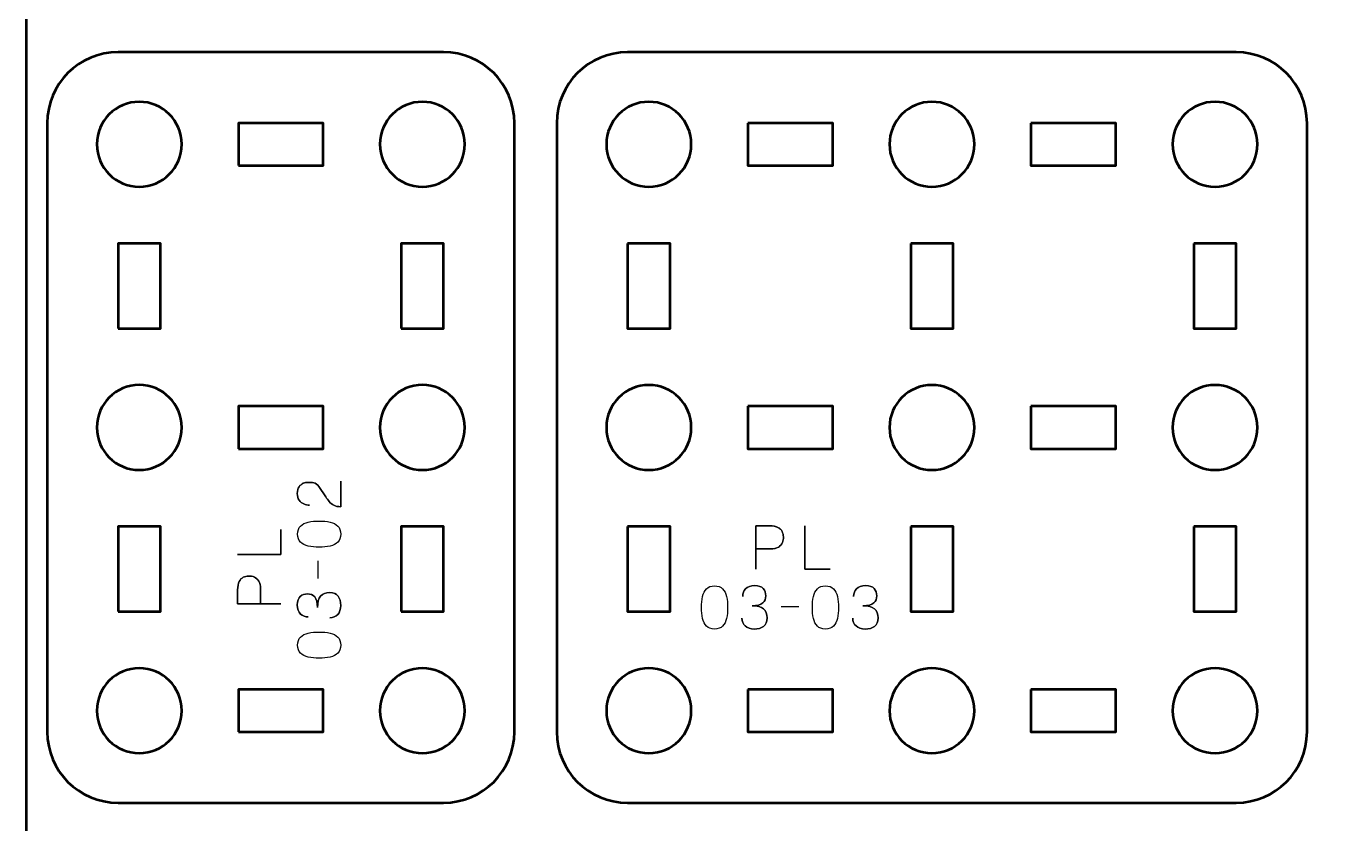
# Model space of a CAD drawing. Header units: centimetres. Extents: x -17.9 to -3.1, y -25.3 to -4.3.
# Drawn here: x -17.9 to -8.7, y -15.85 to -10.22 of the extents above; entities that cross this region are included whole.
import ezdxf

# ---------------------------------------------------------------- set-up
doc = ezdxf.new("R2010")
doc.units = ezdxf.units.CM
doc.header["$MEASUREMENT"] = 0
doc.layers.add('Layer 1', color=7, linetype='Continuous')

msp = doc.modelspace()

# ---------------------------------------------------------------- linework, layer by layer
at = {"layer": 'Layer 1', "color": 22, "lineweight": 53}
msp.add_open_spline([(-17.90003, -24.8499), (-17.90003, -24.8499), (-17.90003, -4.84994), (-17.90003, -4.84994), (-17.90003, -4.84994), (-17.90003, -4.57297), (-17.67694, -4.34998), (-17.39994, -4.34998), (-17.39994, -4.34998), (-17.39994, -4.34998), (-3.60007, -4.34998), (-3.60007, -4.34998), (-3.60007, -4.34998), (-3.32293, -4.34998), (-3.09997, -4.57297), (-3.09997, -4.84994), (-3.09997, -4.84994), (-3.09997, -4.84994), (-3.09997, -24.8499), (-3.09997, -24.8499), (-3.09997, -24.8499), (-3.09997, -25.1269), (-3.32293, -25.34999), (-3.60007, -25.34999), (-3.60007, -25.34999), (-3.60007, -25.34999), (-17.39994, -25.34999), (-17.39994, -25.34999), (-17.39994, -25.34999), (-17.67694, -25.34999), (-17.90003, -25.1269), (-17.90003, -24.8499)], degree=3, knots=[0, 0, 0, 0, 0.125, 0.125, 0.125, 0.125, 0.25, 0.25, 0.25, 0.25, 0.375, 0.375, 0.375, 0.375, 0.5, 0.5, 0.5, 0.5, 0.625, 0.625, 0.625, 0.625, 0.75, 0.75, 0.75, 0.75, 0.875, 0.875, 0.875, 0.875, 1, 1, 1, 1], dxfattribs=at)
at = {"layer": 'Layer 1', "color": 2, "lineweight": 53}
for points in [[(-17.75001, -15.19994), (-17.75001, -15.19994), (-17.75001, -10.90008), (-17.75001, -10.90008), (-17.75001, -10.90008), (-17.75001, -10.62295), (-17.52691, -10.39999), (-17.24991, -10.39999), (-17.24991, -10.39999), (-17.24991, -10.39999), (-14.94999, -10.39999), (-14.94999, -10.39999), (-14.94999, -10.39999), (-14.67298, -10.39999), (-14.45003, -10.62295), (-14.45003, -10.90008), (-14.45003, -10.90008), (-14.45003, -10.90008), (-14.45003, -15.19994), (-14.45003, -15.19994), (-14.45003, -15.19994), (-14.45003, -15.47694), (-14.67298, -15.70003), (-14.94999, -15.70003), (-14.94999, -15.70003), (-14.94999, -15.70003), (-17.24991, -15.70003), (-17.24991, -15.70003), (-17.24991, -15.70003), (-17.52691, -15.70003), (-17.75001, -15.47694), (-17.75001, -15.19994)], [(-13.64997, -10.40002), (-13.64997, -10.40002), (-9.3501, -10.40002), (-9.3501, -10.40002), (-9.3501, -10.40002), (-9.07296, -10.40002), (-8.85, -10.62311), (-8.85, -10.90011), (-8.85, -10.90011), (-8.85, -10.90011), (-8.85, -15.19998), (-8.85, -15.19998), (-8.85, -15.19998), (-8.85, -15.47712), (-9.07296, -15.70008), (-9.3501, -15.70008), (-9.3501, -15.70008), (-9.3501, -15.70008), (-13.64997, -15.70008), (-13.64997, -15.70008), (-13.64997, -15.70008), (-13.92697, -15.70008), (-14.15006, -15.47712), (-14.15006, -15.19998), (-14.15006, -15.19998), (-14.15006, -15.19998), (-14.15006, -10.90011), (-14.15006, -10.90011), (-14.15006, -10.90011), (-14.15006, -10.62311), (-13.92697, -10.40002), (-13.64997, -10.40002)]]:
    msp.add_open_spline(points, degree=3, knots=[0, 0, 0, 0, 0.125, 0.125, 0.125, 0.125, 0.25, 0.25, 0.25, 0.25, 0.375, 0.375, 0.375, 0.375, 0.5, 0.5, 0.5, 0.5, 0.625, 0.625, 0.625, 0.625, 0.75, 0.75, 0.75, 0.75, 0.875, 0.875, 0.875, 0.875, 1, 1, 1, 1], dxfattribs=at)
at = {"layer": 'Layer 1', "lineweight": 53}
for points in [[(-17.09998, -10.75001), (-16.93421, -10.75001), (-16.79998, -10.88434), (-16.79998, -11.05001), (-16.79998, -11.05001), (-16.79998, -11.21564), (-16.93421, -11.35001), (-17.09998, -11.35001), (-17.09998, -11.35001), (-17.26564, -11.35001), (-17.39998, -11.21564), (-17.39998, -11.05001), (-17.39998, -11.05001), (-17.39998, -10.88434), (-17.26564, -10.75001), (-17.09998, -10.75001)], [(-15.09992, -10.75001), (-14.93429, -10.75001), (-14.79991, -10.88434), (-14.79991, -11.05001), (-14.79991, -11.05001), (-14.79991, -11.21564), (-14.93429, -11.35001), (-15.09992, -11.35001), (-15.09992, -11.35001), (-15.26569, -11.35001), (-15.39992, -11.21564), (-15.39992, -11.05001), (-15.39992, -11.05001), (-15.39992, -10.88434), (-15.26569, -10.75001), (-15.09992, -10.75001)], [(-13.20003, -11.05005), (-13.20003, -11.21582), (-13.33426, -11.35005), (-13.50004, -11.35005), (-13.50004, -11.35005), (-13.6657, -11.35005), (-13.80004, -11.21582), (-13.80004, -11.05005), (-13.80004, -11.05005), (-13.80004, -10.88438), (-13.6657, -10.75004), (-13.50004, -10.75004), (-13.50004, -10.75004), (-13.33426, -10.75004), (-13.20003, -10.88438), (-13.20003, -11.05005)], [(-11.19996, -11.05005), (-11.19996, -11.21582), (-11.33433, -11.35005), (-11.49996, -11.35005), (-11.49996, -11.35005), (-11.66573, -11.35005), (-11.79996, -11.21582), (-11.79996, -11.05005), (-11.79996, -11.05005), (-11.79996, -10.88438), (-11.66573, -10.75004), (-11.49996, -10.75004), (-11.49996, -10.75004), (-11.33433, -10.75004), (-11.19996, -10.88438), (-11.19996, -11.05005)], [(-9.20003, -11.05005), (-9.20003, -11.21582), (-9.33436, -11.35005), (-9.50003, -11.35005), (-9.50003, -11.35005), (-9.66566, -11.35005), (-9.80003, -11.21582), (-9.80003, -11.05005), (-9.80003, -11.05005), (-9.80003, -10.88438), (-9.66566, -10.75004), (-9.50003, -10.75004), (-9.50003, -10.75004), (-9.33436, -10.75004), (-9.20003, -10.88438), (-9.20003, -11.05005)], [(-16.39997, -11.20008), (-16.39997, -11.20008), (-16.39997, -10.90008), (-16.39997, -10.90008), (-16.39997, -10.90008), (-16.39997, -10.90008), (-15.79997, -10.90008), (-15.79997, -10.90008), (-15.79997, -10.90008), (-15.79997, -10.90008), (-15.79997, -11.20008), (-15.79997, -11.20008), (-15.79997, -11.20008), (-15.79997, -11.20008), (-16.39997, -11.20008), (-16.39997, -11.20008)], [(-12.80002, -10.90011), (-12.80002, -10.90011), (-12.20001, -10.90011), (-12.20001, -10.90011), (-12.20001, -10.90011), (-12.20001, -10.90011), (-12.20001, -11.20012), (-12.20001, -11.20012), (-12.20001, -11.20012), (-12.20001, -11.20012), (-12.80002, -11.20012), (-12.80002, -11.20012), (-12.80002, -11.20012), (-12.80002, -11.20012), (-12.80002, -10.90011), (-12.80002, -10.90011)], [(-10.80005, -10.90011), (-10.80005, -10.90011), (-10.20005, -10.90011), (-10.20005, -10.90011), (-10.20005, -10.90011), (-10.20005, -10.90011), (-10.20005, -11.20012), (-10.20005, -11.20012), (-10.20005, -11.20012), (-10.20005, -11.20012), (-10.80005, -11.20012), (-10.80005, -11.20012), (-10.80005, -11.20012), (-10.80005, -11.20012), (-10.80005, -10.90011), (-10.80005, -10.90011)], [(-17.24991, -12.35003), (-17.24991, -12.35003), (-17.24991, -11.75003), (-17.24991, -11.75003), (-17.24991, -11.75003), (-17.24991, -11.75003), (-16.94991, -11.75003), (-16.94991, -11.75003), (-16.94991, -11.75003), (-16.94991, -11.75003), (-16.94991, -12.35003), (-16.94991, -12.35003), (-16.94991, -12.35003), (-16.94991, -12.35003), (-17.24991, -12.35003), (-17.24991, -12.35003)], [(-15.24999, -12.35003), (-15.24999, -12.35003), (-15.24999, -11.75003), (-15.24999, -11.75003), (-15.24999, -11.75003), (-15.24999, -11.75003), (-14.94999, -11.75003), (-14.94999, -11.75003), (-14.94999, -11.75003), (-14.94999, -11.75003), (-14.94999, -12.35003), (-14.94999, -12.35003), (-14.94999, -12.35003), (-14.94999, -12.35003), (-15.24999, -12.35003), (-15.24999, -12.35003)], [(-13.64997, -11.75006), (-13.64997, -11.75006), (-13.34996, -11.75006), (-13.34996, -11.75006), (-13.34996, -11.75006), (-13.34996, -11.75006), (-13.34996, -12.35007), (-13.34996, -12.35007), (-13.34996, -12.35007), (-13.34996, -12.35007), (-13.64997, -12.35007), (-13.64997, -12.35007), (-13.64997, -12.35007), (-13.64997, -12.35007), (-13.64997, -11.75006), (-13.64997, -11.75006)], [(-11.65003, -11.75006), (-11.65003, -11.75006), (-11.35003, -11.75006), (-11.35003, -11.75006), (-11.35003, -11.75006), (-11.35003, -11.75006), (-11.35003, -12.35007), (-11.35003, -12.35007), (-11.35003, -12.35007), (-11.35003, -12.35007), (-11.65003, -12.35007), (-11.65003, -12.35007), (-11.65003, -12.35007), (-11.65003, -12.35007), (-11.65003, -11.75006), (-11.65003, -11.75006)], [(-9.6501, -11.75006), (-9.6501, -11.75006), (-9.3501, -11.75006), (-9.3501, -11.75006), (-9.3501, -11.75006), (-9.3501, -11.75006), (-9.3501, -12.35007), (-9.3501, -12.35007), (-9.3501, -12.35007), (-9.3501, -12.35007), (-9.6501, -12.35007), (-9.6501, -12.35007), (-9.6501, -12.35007), (-9.6501, -12.35007), (-9.6501, -11.75006), (-9.6501, -11.75006)], [(-17.09998, -12.74994), (-16.93421, -12.74994), (-16.79998, -12.88431), (-16.79998, -13.04994), (-16.79998, -13.04994), (-16.79998, -13.21571), (-16.93421, -13.34994), (-17.09998, -13.34994), (-17.09998, -13.34994), (-17.26564, -13.34994), (-17.39998, -13.21571), (-17.39998, -13.04994), (-17.39998, -13.04994), (-17.39998, -12.88431), (-17.26564, -12.74994), (-17.09998, -12.74994)], [(-15.09992, -12.74994), (-14.93429, -12.74994), (-14.79991, -12.88431), (-14.79991, -13.04994), (-14.79991, -13.04994), (-14.79991, -13.21571), (-14.93429, -13.34994), (-15.09992, -13.34994), (-15.09992, -13.34994), (-15.26569, -13.34994), (-15.39992, -13.21571), (-15.39992, -13.04994), (-15.39992, -13.04994), (-15.39992, -12.88431), (-15.26569, -12.74994), (-15.09992, -12.74994)], [(-13.20003, -13.05012), (-13.20003, -13.21575), (-13.33426, -13.35012), (-13.50004, -13.35012), (-13.50004, -13.35012), (-13.6657, -13.35012), (-13.80004, -13.21575), (-13.80004, -13.05012), (-13.80004, -13.05012), (-13.80004, -12.88435), (-13.6657, -12.75012), (-13.50004, -12.75012), (-13.50004, -12.75012), (-13.33426, -12.75012), (-13.20003, -12.88435), (-13.20003, -13.05012)], [(-11.19996, -13.05012), (-11.19996, -13.21575), (-11.33433, -13.35012), (-11.49996, -13.35012), (-11.49996, -13.35012), (-11.66573, -13.35012), (-11.79996, -13.21575), (-11.79996, -13.05012), (-11.79996, -13.05012), (-11.79996, -12.88435), (-11.66573, -12.75012), (-11.49996, -12.75012), (-11.49996, -12.75012), (-11.33433, -12.75012), (-11.19996, -12.88435), (-11.19996, -13.05012)], [(-9.20003, -13.05012), (-9.20003, -13.21575), (-9.33436, -13.35012), (-9.50003, -13.35012), (-9.50003, -13.35012), (-9.66566, -13.35012), (-9.80003, -13.21575), (-9.80003, -13.05012), (-9.80003, -13.05012), (-9.80003, -12.88435), (-9.66566, -12.75012), (-9.50003, -12.75012), (-9.50003, -12.75012), (-9.33436, -12.75012), (-9.20003, -12.88435), (-9.20003, -13.05012)], [(-16.39997, -13.20001), (-16.39997, -13.20001), (-16.39997, -12.90001), (-16.39997, -12.90001), (-16.39997, -12.90001), (-16.39997, -12.90001), (-15.79997, -12.90001), (-15.79997, -12.90001), (-15.79997, -12.90001), (-15.79997, -12.90001), (-15.79997, -13.20001), (-15.79997, -13.20001), (-15.79997, -13.20001), (-15.79997, -13.20001), (-16.39997, -13.20001), (-16.39997, -13.20001)], [(-12.80002, -12.90005), (-12.80002, -12.90005), (-12.20001, -12.90005), (-12.20001, -12.90005), (-12.20001, -12.90005), (-12.20001, -12.90005), (-12.20001, -13.20005), (-12.20001, -13.20005), (-12.20001, -13.20005), (-12.20001, -13.20005), (-12.80002, -13.20005), (-12.80002, -13.20005), (-12.80002, -13.20005), (-12.80002, -13.20005), (-12.80002, -12.90005), (-12.80002, -12.90005)], [(-10.80005, -12.90005), (-10.80005, -12.90005), (-10.20005, -12.90005), (-10.20005, -12.90005), (-10.20005, -12.90005), (-10.20005, -12.90005), (-10.20005, -13.20005), (-10.20005, -13.20005), (-10.20005, -13.20005), (-10.20005, -13.20005), (-10.80005, -13.20005), (-10.80005, -13.20005), (-10.80005, -13.20005), (-10.80005, -13.20005), (-10.80005, -12.90005), (-10.80005, -12.90005)], [(-17.24991, -14.34999), (-17.24991, -14.34999), (-17.24991, -13.74999), (-17.24991, -13.74999), (-17.24991, -13.74999), (-17.24991, -13.74999), (-16.94991, -13.74999), (-16.94991, -13.74999), (-16.94991, -13.74999), (-16.94991, -13.74999), (-16.94991, -14.34999), (-16.94991, -14.34999), (-16.94991, -14.34999), (-16.94991, -14.34999), (-17.24991, -14.34999), (-17.24991, -14.34999)], [(-15.24999, -14.34999), (-15.24999, -14.34999), (-15.24999, -13.74999), (-15.24999, -13.74999), (-15.24999, -13.74999), (-15.24999, -13.74999), (-14.94999, -13.74999), (-14.94999, -13.74999), (-14.94999, -13.74999), (-14.94999, -13.74999), (-14.94999, -14.34999), (-14.94999, -14.34999), (-14.94999, -14.34999), (-14.94999, -14.34999), (-15.24999, -14.34999), (-15.24999, -14.34999)], [(-13.64997, -13.75003), (-13.64997, -13.75003), (-13.34996, -13.75003), (-13.34996, -13.75003), (-13.34996, -13.75003), (-13.34996, -13.75003), (-13.34996, -14.35003), (-13.34996, -14.35003), (-13.34996, -14.35003), (-13.34996, -14.35003), (-13.64997, -14.35003), (-13.64997, -14.35003), (-13.64997, -14.35003), (-13.64997, -14.35003), (-13.64997, -13.75003), (-13.64997, -13.75003)], [(-11.65003, -13.75003), (-11.65003, -13.75003), (-11.35003, -13.75003), (-11.35003, -13.75003), (-11.35003, -13.75003), (-11.35003, -13.75003), (-11.35003, -14.35003), (-11.35003, -14.35003), (-11.35003, -14.35003), (-11.35003, -14.35003), (-11.65003, -14.35003), (-11.65003, -14.35003), (-11.65003, -14.35003), (-11.65003, -14.35003), (-11.65003, -13.75003), (-11.65003, -13.75003)], [(-9.6501, -13.75003), (-9.6501, -13.75003), (-9.3501, -13.75003), (-9.3501, -13.75003), (-9.3501, -13.75003), (-9.3501, -13.75003), (-9.3501, -14.35003), (-9.3501, -14.35003), (-9.3501, -14.35003), (-9.3501, -14.35003), (-9.6501, -14.35003), (-9.6501, -14.35003), (-9.6501, -14.35003), (-9.6501, -14.35003), (-9.6501, -13.75003), (-9.6501, -13.75003)], [(-17.09998, -14.75), (-16.93421, -14.75), (-16.79998, -14.88423), (-16.79998, -15.05001), (-16.79998, -15.05001), (-16.79998, -15.21567), (-16.93421, -15.35001), (-17.09998, -15.35001), (-17.09998, -15.35001), (-17.26564, -15.35001), (-17.39998, -15.21567), (-17.39998, -15.05001), (-17.39998, -15.05001), (-17.39998, -14.88423), (-17.26564, -14.75), (-17.09998, -14.75)], [(-15.09992, -14.75), (-14.93429, -14.75), (-14.79991, -14.88423), (-14.79991, -15.05001), (-14.79991, -15.05001), (-14.79991, -15.21567), (-14.93429, -15.35001), (-15.09992, -15.35001), (-15.09992, -15.35001), (-15.26569, -15.35001), (-15.39992, -15.21567), (-15.39992, -15.05001), (-15.39992, -15.05001), (-15.39992, -14.88423), (-15.26569, -14.75), (-15.09992, -14.75)], [(-13.20003, -15.05005), (-13.20003, -15.21572), (-13.33426, -15.35005), (-13.50004, -15.35005), (-13.50004, -15.35005), (-13.6657, -15.35005), (-13.80004, -15.21572), (-13.80004, -15.05005), (-13.80004, -15.05005), (-13.80004, -14.88442), (-13.6657, -14.75005), (-13.50004, -14.75005), (-13.50004, -14.75005), (-13.33426, -14.75005), (-13.20003, -14.88442), (-13.20003, -15.05005)], [(-11.19996, -15.05005), (-11.19996, -15.21572), (-11.33433, -15.35005), (-11.49996, -15.35005), (-11.49996, -15.35005), (-11.66573, -15.35005), (-11.79996, -15.21572), (-11.79996, -15.05005), (-11.79996, -15.05005), (-11.79996, -14.88442), (-11.66573, -14.75005), (-11.49996, -14.75005), (-11.49996, -14.75005), (-11.33433, -14.75005), (-11.19996, -14.88442), (-11.19996, -15.05005)], [(-9.20003, -15.05005), (-9.20003, -15.21572), (-9.33436, -15.35005), (-9.50003, -15.35005), (-9.50003, -15.35005), (-9.66566, -15.35005), (-9.80003, -15.21572), (-9.80003, -15.05005), (-9.80003, -15.05005), (-9.80003, -14.88442), (-9.66566, -14.75005), (-9.50003, -14.75005), (-9.50003, -14.75005), (-9.33436, -14.75005), (-9.20003, -14.88442), (-9.20003, -15.05005)], [(-16.39997, -15.19994), (-16.39997, -15.19994), (-16.39997, -14.89993), (-16.39997, -14.89993), (-16.39997, -14.89993), (-16.39997, -14.89993), (-15.79997, -14.89993), (-15.79997, -14.89993), (-15.79997, -14.89993), (-15.79997, -14.89993), (-15.79997, -15.19994), (-15.79997, -15.19994), (-15.79997, -15.19994), (-15.79997, -15.19994), (-16.39997, -15.19994), (-16.39997, -15.19994)], [(-12.80002, -14.89998), (-12.80002, -14.89998), (-12.20001, -14.89998), (-12.20001, -14.89998), (-12.20001, -14.89998), (-12.20001, -14.89998), (-12.20001, -15.19998), (-12.20001, -15.19998), (-12.20001, -15.19998), (-12.20001, -15.19998), (-12.80002, -15.19998), (-12.80002, -15.19998), (-12.80002, -15.19998), (-12.80002, -15.19998), (-12.80002, -14.89998), (-12.80002, -14.89998)], [(-10.80005, -14.89998), (-10.80005, -14.89998), (-10.20005, -14.89998), (-10.20005, -14.89998), (-10.20005, -14.89998), (-10.20005, -14.89998), (-10.20005, -15.19998), (-10.20005, -15.19998), (-10.20005, -15.19998), (-10.20005, -15.19998), (-10.80005, -15.19998), (-10.80005, -15.19998), (-10.80005, -15.19998), (-10.80005, -15.19998), (-10.80005, -14.89998), (-10.80005, -14.89998)]]:
    msp.add_open_spline(points, degree=3, knots=[0, 0, 0, 0, 0.25, 0.25, 0.25, 0.25, 0.5, 0.5, 0.5, 0.5, 0.75, 0.75, 0.75, 0.75, 1, 1, 1, 1], dxfattribs=at)
at = {"layer": 'Layer 1', "color": 40, "lineweight": 30}
for points, knots in [([(-15.67664, -13.42861), (-15.67664, -13.42861), (-15.67664, -13.61026), (-15.67664, -13.61026), (-15.67664, -13.61026), (-15.69689, -13.60969), (-15.71329, -13.60599), (-15.7261, -13.59922), (-15.7261, -13.59922), (-15.73876, -13.59262), (-15.74938, -13.58408), (-15.75792, -13.5736), (-15.75792, -13.5736), (-15.76621, -13.56327), (-15.77432, -13.55194), (-15.78205, -13.53956), (-15.78205, -13.53956), (-15.78205, -13.53956), (-15.83027, -13.46721), (-15.83027, -13.46721), (-15.83027, -13.46721), (-15.84075, -13.45288), (-15.85303, -13.44421), (-15.86678, -13.44117), (-15.86678, -13.44117), (-15.88058, -13.43828), (-15.89462, -13.43704), (-15.90912, -13.43757), (-15.90912, -13.43757), (-15.91889, -13.43743), (-15.92965, -13.4398), (-15.94136, -13.44449), (-15.94136, -13.44449), (-15.95279, -13.44929), (-15.9627, -13.45729), (-15.97124, -13.46858), (-15.97124, -13.46858), (-15.97953, -13.48001), (-15.98394, -13.49561), (-15.98433, -13.51543), (-15.98433, -13.51543), (-15.98394, -13.53558), (-15.97953, -13.55184), (-15.9711, -13.56394), (-15.9711, -13.56394), (-15.96256, -13.57622), (-15.9517, -13.58503), (-15.93857, -13.5904), (-15.93857, -13.5904), (-15.92524, -13.59594), (-15.91145, -13.59855), (-15.89726, -13.5984), (-15.89726, -13.5984), (-15.91145, -13.59855), (-15.92524, -13.59594), (-15.93857, -13.5904), (-15.93857, -13.5904), (-15.9517, -13.58503), (-15.96256, -13.57622), (-15.9711, -13.56394), (-15.9711, -13.56394), (-15.97953, -13.55184), (-15.98394, -13.53558), (-15.98433, -13.51543), (-15.98433, -13.51543), (-15.98394, -13.49561), (-15.97953, -13.48001), (-15.97124, -13.46858), (-15.97124, -13.46858), (-15.9627, -13.45729), (-15.95279, -13.44929), (-15.94136, -13.44449), (-15.94136, -13.44449), (-15.92965, -13.4398), (-15.91889, -13.43743), (-15.90912, -13.43757), (-15.90912, -13.43757), (-15.89462, -13.43704), (-15.88058, -13.43828), (-15.86678, -13.44117), (-15.86678, -13.44117), (-15.85303, -13.44421), (-15.84075, -13.45288), (-15.83027, -13.46721), (-15.83027, -13.46721), (-15.83027, -13.46721), (-15.78205, -13.53956), (-15.78205, -13.53956), (-15.78205, -13.53956), (-15.77432, -13.55194), (-15.76621, -13.56327), (-15.75792, -13.5736), (-15.75792, -13.5736), (-15.74938, -13.58408), (-15.73876, -13.59262), (-15.7261, -13.59922), (-15.7261, -13.59922), (-15.71329, -13.60599), (-15.69689, -13.60969), (-15.67664, -13.61026), (-15.67664, -13.61026), (-15.67664, -13.61026), (-15.67664, -13.42861), (-15.67664, -13.42861)], [0, 0, 0, 0, 0.0384615, 0.0384615, 0.0384615, 0.0384615, 0.0769231, 0.0769231, 0.0769231, 0.0769231, 0.1153846, 0.1153846, 0.1153846, 0.1153846, 0.1538462, 0.1538462, 0.1538462, 0.1538462, 0.1923077, 0.1923077, 0.1923077, 0.1923077, 0.2307692, 0.2307692, 0.2307692, 0.2307692, 0.2692308, 0.2692308, 0.2692308, 0.2692308, 0.3076923, 0.3076923, 0.3076923, 0.3076923, 0.3461538, 0.3461538, 0.3461538, 0.3461538, 0.3846154, 0.3846154, 0.3846154, 0.3846154, 0.4230769, 0.4230769, 0.4230769, 0.4230769, 0.4615385, 0.4615385, 0.4615385, 0.4615385, 0.5, 0.5, 0.5, 0.5, 0.5384615, 0.5384615, 0.5384615, 0.5384615, 0.5769231, 0.5769231, 0.5769231, 0.5769231, 0.6153846, 0.6153846, 0.6153846, 0.6153846, 0.6538462, 0.6538462, 0.6538462, 0.6538462, 0.6923077, 0.6923077, 0.6923077, 0.6923077, 0.7307692, 0.7307692, 0.7307692, 0.7307692, 0.7692308, 0.7692308, 0.7692308, 0.7692308, 0.8076923, 0.8076923, 0.8076923, 0.8076923, 0.8461538, 0.8461538, 0.8461538, 0.8461538, 0.8846154, 0.8846154, 0.8846154, 0.8846154, 0.9230769, 0.9230769, 0.9230769, 0.9230769, 0.9615385, 0.9615385, 0.9615385, 0.9615385, 1, 1, 1, 1]), ([(-16.09997, -13.76996), (-16.09997, -13.76996), (-16.09997, -13.94815), (-16.09997, -13.94815), (-16.09997, -13.94815), (-16.09997, -13.94815), (-16.40519, -13.94815), (-16.40519, -13.94815), (-16.40519, -13.94815), (-16.40519, -13.94815), (-16.09997, -13.94815), (-16.09997, -13.94815), (-16.09997, -13.94815), (-16.09997, -13.94815), (-16.09997, -13.76996), (-16.09997, -13.76996)], [0, 0, 0, 0, 0.25, 0.25, 0.25, 0.25, 0.5, 0.5, 0.5, 0.5, 0.75, 0.75, 0.75, 0.75, 1, 1, 1, 1]), ([(-15.67664, -13.8033), (-15.67688, -13.77878), (-15.6838, -13.75977), (-15.69731, -13.74625), (-15.69731, -13.74625), (-15.71079, -13.73288), (-15.72899, -13.72354), (-15.75199, -13.71828), (-15.75199, -13.71828), (-15.77489, -13.7132), (-15.8005, -13.71069), (-15.82904, -13.71098), (-15.82904, -13.71098), (-15.85715, -13.71069), (-15.88277, -13.7132), (-15.9058, -13.71828), (-15.9058, -13.71828), (-15.92852, -13.72354), (-15.94672, -13.73288), (-15.96052, -13.74625), (-15.96052, -13.74625), (-15.97399, -13.75977), (-15.98105, -13.77878), (-15.98144, -13.8033), (-15.98144, -13.8033), (-15.98105, -13.82799), (-15.97399, -13.84701), (-15.96052, -13.86038), (-15.96052, -13.86038), (-15.94672, -13.87385), (-15.92852, -13.8831), (-15.9058, -13.88821), (-15.9058, -13.88821), (-15.88277, -13.89343), (-15.85715, -13.8959), (-15.82904, -13.89551), (-15.82904, -13.89551), (-15.8005, -13.8959), (-15.77489, -13.89343), (-15.75199, -13.88821), (-15.75199, -13.88821), (-15.72899, -13.8831), (-15.71079, -13.87385), (-15.69731, -13.86038), (-15.69731, -13.86038), (-15.6838, -13.84701), (-15.67688, -13.82799), (-15.67664, -13.8033)], [0, 0, 0, 0, 0.0833333, 0.0833333, 0.0833333, 0.0833333, 0.1666667, 0.1666667, 0.1666667, 0.1666667, 0.25, 0.25, 0.25, 0.25, 0.3333333, 0.3333333, 0.3333333, 0.3333333, 0.4166667, 0.4166667, 0.4166667, 0.4166667, 0.5, 0.5, 0.5, 0.5, 0.5833333, 0.5833333, 0.5833333, 0.5833333, 0.6666667, 0.6666667, 0.6666667, 0.6666667, 0.75, 0.75, 0.75, 0.75, 0.8333333, 0.8333333, 0.8333333, 0.8333333, 0.9166667, 0.9166667, 0.9166667, 0.9166667, 1, 1, 1, 1]), ([(-15.67664, -13.8033), (-15.67688, -13.77878), (-15.6838, -13.75977), (-15.69731, -13.74625), (-15.69731, -13.74625), (-15.71079, -13.73288), (-15.72899, -13.72354), (-15.75199, -13.71828), (-15.75199, -13.71828), (-15.77489, -13.7132), (-15.8005, -13.71069), (-15.82904, -13.71098), (-15.82904, -13.71098), (-15.85715, -13.71069), (-15.88277, -13.7132), (-15.9058, -13.71828), (-15.9058, -13.71828), (-15.92852, -13.72354), (-15.94672, -13.73288), (-15.96052, -13.74625), (-15.96052, -13.74625), (-15.97399, -13.75977), (-15.98105, -13.77878), (-15.98144, -13.8033), (-15.98144, -13.8033), (-15.98105, -13.82799), (-15.97399, -13.84701), (-15.96052, -13.86038), (-15.96052, -13.86038), (-15.94672, -13.87385), (-15.92852, -13.8831), (-15.9058, -13.88821), (-15.9058, -13.88821), (-15.88277, -13.89343), (-15.85715, -13.8959), (-15.82904, -13.89551), (-15.82904, -13.89551), (-15.8005, -13.8959), (-15.77489, -13.89343), (-15.75199, -13.88821), (-15.75199, -13.88821), (-15.72899, -13.8831), (-15.71079, -13.87385), (-15.69731, -13.86038), (-15.69731, -13.86038), (-15.6838, -13.84701), (-15.67688, -13.82799), (-15.67664, -13.8033)], [0, 0, 0, 0, 0.0833333, 0.0833333, 0.0833333, 0.0833333, 0.1666667, 0.1666667, 0.1666667, 0.1666667, 0.25, 0.25, 0.25, 0.25, 0.3333333, 0.3333333, 0.3333333, 0.3333333, 0.4166667, 0.4166667, 0.4166667, 0.4166667, 0.5, 0.5, 0.5, 0.5, 0.5833333, 0.5833333, 0.5833333, 0.5833333, 0.6666667, 0.6666667, 0.6666667, 0.6666667, 0.75, 0.75, 0.75, 0.75, 0.8333333, 0.8333333, 0.8333333, 0.8333333, 0.9166667, 0.9166667, 0.9166667, 0.9166667, 1, 1, 1, 1]), ([(-12.7446, -14.05003), (-12.7446, -14.05003), (-12.7446, -13.74477), (-12.7446, -13.74477), (-12.7446, -13.74477), (-12.7446, -13.74477), (-12.6473, -13.74477), (-12.6473, -13.74477), (-12.6473, -13.74477), (-12.62169, -13.74506), (-12.60169, -13.7488), (-12.5875, -13.75596), (-12.5875, -13.75596), (-12.57361, -13.76326), (-12.5638, -13.77275), (-12.55815, -13.7846), (-12.55815, -13.7846), (-12.55265, -13.79646), (-12.54962, -13.8093), (-12.54905, -13.82305), (-12.54905, -13.82305), (-12.54838, -13.83713), (-12.55071, -13.85047), (-12.55621, -13.86317), (-12.55621, -13.86317), (-12.56175, -13.87583), (-12.57124, -13.88631), (-12.58447, -13.89446), (-12.58447, -13.89446), (-12.59798, -13.90257), (-12.61619, -13.9067), (-12.63933, -13.90698), (-12.63933, -13.90698), (-12.63933, -13.90698), (-12.7446, -13.90698), (-12.7446, -13.90698), (-12.7446, -13.90698), (-12.7446, -13.90698), (-12.63933, -13.90698), (-12.63933, -13.90698), (-12.63933, -13.90698), (-12.61657, -13.9067), (-12.59855, -13.90257), (-12.58504, -13.89446), (-12.58504, -13.89446), (-12.57166, -13.88631), (-12.56214, -13.87583), (-12.5565, -13.86317), (-12.5565, -13.86317), (-12.55099, -13.85047), (-12.54852, -13.83713), (-12.54905, -13.82305), (-12.54905, -13.82305), (-12.54962, -13.8093), (-12.55265, -13.79646), (-12.55829, -13.7846), (-12.55829, -13.7846), (-12.56408, -13.77275), (-12.57399, -13.76326), (-12.58793, -13.75596), (-12.58793, -13.75596), (-12.60211, -13.7488), (-12.62197, -13.74506), (-12.6473, -13.74477), (-12.6473, -13.74477), (-12.6473, -13.74477), (-12.7446, -13.74477), (-12.7446, -13.74477), (-12.7446, -13.74477), (-12.7446, -13.74477), (-12.7446, -14.05003), (-12.7446, -14.05003)], [0, 0, 0, 0, 0.0555556, 0.0555556, 0.0555556, 0.0555556, 0.1111111, 0.1111111, 0.1111111, 0.1111111, 0.1666667, 0.1666667, 0.1666667, 0.1666667, 0.2222222, 0.2222222, 0.2222222, 0.2222222, 0.2777778, 0.2777778, 0.2777778, 0.2777778, 0.3333333, 0.3333333, 0.3333333, 0.3333333, 0.3888889, 0.3888889, 0.3888889, 0.3888889, 0.4444444, 0.4444444, 0.4444444, 0.4444444, 0.5, 0.5, 0.5, 0.5, 0.5555556, 0.5555556, 0.5555556, 0.5555556, 0.6111111, 0.6111111, 0.6111111, 0.6111111, 0.6666667, 0.6666667, 0.6666667, 0.6666667, 0.7222222, 0.7222222, 0.7222222, 0.7222222, 0.7777778, 0.7777778, 0.7777778, 0.7777778, 0.8333333, 0.8333333, 0.8333333, 0.8333333, 0.8888889, 0.8888889, 0.8888889, 0.8888889, 0.9444444, 0.9444444, 0.9444444, 0.9444444, 1, 1, 1, 1]), ([(-12.21998, -14.05003), (-12.21998, -14.05003), (-12.39817, -14.05003), (-12.39817, -14.05003), (-12.39817, -14.05003), (-12.39817, -14.05003), (-12.39817, -13.74477), (-12.39817, -13.74477), (-12.39817, -13.74477), (-12.39817, -13.74477), (-12.39817, -14.05003), (-12.39817, -14.05003), (-12.39817, -14.05003), (-12.39817, -14.05003), (-12.21998, -14.05003), (-12.21998, -14.05003)], [0, 0, 0, 0, 0.25, 0.25, 0.25, 0.25, 0.5, 0.5, 0.5, 0.5, 0.75, 0.75, 0.75, 0.75, 1, 1, 1, 1]), ([(-16.09997, -14.29457), (-16.09997, -14.29457), (-16.40519, -14.29457), (-16.40519, -14.29457), (-16.40519, -14.29457), (-16.40519, -14.29457), (-16.40519, -14.19727), (-16.40519, -14.19727), (-16.40519, -14.19727), (-16.40491, -14.17166), (-16.40121, -14.15166), (-16.39405, -14.13747), (-16.39405, -14.13747), (-16.38674, -14.12358), (-16.37722, -14.11377), (-16.36537, -14.10812), (-16.36537, -14.10812), (-16.35351, -14.10262), (-16.34071, -14.09959), (-16.32691, -14.09902), (-16.32691, -14.09902), (-16.31287, -14.09835), (-16.2995, -14.10068), (-16.28684, -14.10618), (-16.28684, -14.10618), (-16.27414, -14.11172), (-16.26366, -14.12121), (-16.25555, -14.13444), (-16.25555, -14.13444), (-16.2474, -14.14795), (-16.24327, -14.16616), (-16.24299, -14.1893), (-16.24299, -14.1893), (-16.24299, -14.1893), (-16.24299, -14.29457), (-16.24299, -14.29457), (-16.24299, -14.29457), (-16.24299, -14.29457), (-16.24299, -14.1893), (-16.24299, -14.1893), (-16.24299, -14.1893), (-16.24327, -14.16654), (-16.2474, -14.14852), (-16.25555, -14.13501), (-16.25555, -14.13501), (-16.26366, -14.12163), (-16.27414, -14.11211), (-16.28684, -14.10647), (-16.28684, -14.10647), (-16.2995, -14.10096), (-16.31287, -14.09849), (-16.32691, -14.09902), (-16.32691, -14.09902), (-16.34071, -14.09959), (-16.35351, -14.10262), (-16.36537, -14.10826), (-16.36537, -14.10826), (-16.37722, -14.11405), (-16.38674, -14.12396), (-16.39405, -14.1379), (-16.39405, -14.1379), (-16.40121, -14.15208), (-16.40491, -14.17194), (-16.40519, -14.19727), (-16.40519, -14.19727), (-16.40519, -14.19727), (-16.40519, -14.29457), (-16.40519, -14.29457), (-16.40519, -14.29457), (-16.40519, -14.29457), (-16.09997, -14.29457), (-16.09997, -14.29457)], [0, 0, 0, 0, 0.0555556, 0.0555556, 0.0555556, 0.0555556, 0.1111111, 0.1111111, 0.1111111, 0.1111111, 0.1666667, 0.1666667, 0.1666667, 0.1666667, 0.2222222, 0.2222222, 0.2222222, 0.2222222, 0.2777778, 0.2777778, 0.2777778, 0.2777778, 0.3333333, 0.3333333, 0.3333333, 0.3333333, 0.3888889, 0.3888889, 0.3888889, 0.3888889, 0.4444444, 0.4444444, 0.4444444, 0.4444444, 0.5, 0.5, 0.5, 0.5, 0.5555556, 0.5555556, 0.5555556, 0.5555556, 0.6111111, 0.6111111, 0.6111111, 0.6111111, 0.6666667, 0.6666667, 0.6666667, 0.6666667, 0.7222222, 0.7222222, 0.7222222, 0.7222222, 0.7777778, 0.7777778, 0.7777778, 0.7777778, 0.8333333, 0.8333333, 0.8333333, 0.8333333, 0.8888889, 0.8888889, 0.8888889, 0.8888889, 0.9444444, 0.9444444, 0.9444444, 0.9444444, 1, 1, 1, 1]), ([(-15.75326, -14.39409), (-15.73022, -14.39409), (-15.71177, -14.38636), (-15.69798, -14.37091), (-15.69798, -14.37091), (-15.68394, -14.35577), (-15.67688, -14.3344), (-15.67664, -14.30684), (-15.67664, -14.30684), (-15.6765, -14.27954), (-15.68256, -14.25749), (-15.69481, -14.24084), (-15.69481, -14.24084), (-15.70722, -14.22443), (-15.72719, -14.21604), (-15.75488, -14.21547), (-15.75488, -14.21547), (-15.78286, -14.21547), (-15.80424, -14.22401), (-15.81884, -14.24126), (-15.81884, -14.24126), (-15.83345, -14.25862), (-15.84075, -14.28561), (-15.84089, -14.32215), (-15.84089, -14.32215), (-15.84103, -14.28617), (-15.84763, -14.26081), (-15.86061, -14.2462), (-15.86061, -14.2462), (-15.87356, -14.23174), (-15.89035, -14.22472), (-15.91116, -14.22514), (-15.91116, -14.22514), (-15.93184, -14.225), (-15.94891, -14.23093), (-15.96256, -14.24278), (-15.96256, -14.24278), (-15.97593, -14.25488), (-15.98295, -14.27513), (-15.98352, -14.30353), (-15.98352, -14.30353), (-15.98281, -14.33221), (-15.97512, -14.35341), (-15.96038, -14.36734), (-15.96038, -14.36734), (-15.94563, -14.38139), (-15.92785, -14.3883), (-15.9069, -14.38816), (-15.9069, -14.38816), (-15.92785, -14.3883), (-15.94563, -14.38139), (-15.96038, -14.36734), (-15.96038, -14.36734), (-15.97512, -14.35341), (-15.98281, -14.33221), (-15.98352, -14.30353), (-15.98352, -14.30353), (-15.98295, -14.27513), (-15.97593, -14.25488), (-15.96256, -14.24278), (-15.96256, -14.24278), (-15.94891, -14.23093), (-15.93184, -14.225), (-15.91116, -14.22514), (-15.91116, -14.22514), (-15.89035, -14.22472), (-15.87356, -14.23174), (-15.86061, -14.2462), (-15.86061, -14.2462), (-15.84763, -14.26081), (-15.84103, -14.28617), (-15.84089, -14.32215), (-15.84089, -14.32215), (-15.84075, -14.28561), (-15.83345, -14.25862), (-15.81884, -14.24126), (-15.81884, -14.24126), (-15.80424, -14.22401), (-15.78286, -14.21547), (-15.75488, -14.21547), (-15.75488, -14.21547), (-15.72719, -14.21604), (-15.70722, -14.22443), (-15.69481, -14.24084), (-15.69481, -14.24084), (-15.68256, -14.25749), (-15.6765, -14.27954), (-15.67664, -14.30684), (-15.67664, -14.30684), (-15.67688, -14.3344), (-15.68394, -14.35577), (-15.69798, -14.37091), (-15.69798, -14.37091), (-15.71177, -14.38636), (-15.73022, -14.39409), (-15.75326, -14.39409)], [0, 0, 0, 0, 0.0416667, 0.0416667, 0.0416667, 0.0416667, 0.0833333, 0.0833333, 0.0833333, 0.0833333, 0.125, 0.125, 0.125, 0.125, 0.1666667, 0.1666667, 0.1666667, 0.1666667, 0.2083333, 0.2083333, 0.2083333, 0.2083333, 0.25, 0.25, 0.25, 0.25, 0.2916667, 0.2916667, 0.2916667, 0.2916667, 0.3333333, 0.3333333, 0.3333333, 0.3333333, 0.375, 0.375, 0.375, 0.375, 0.4166667, 0.4166667, 0.4166667, 0.4166667, 0.4583333, 0.4583333, 0.4583333, 0.4583333, 0.5, 0.5, 0.5, 0.5, 0.5416667, 0.5416667, 0.5416667, 0.5416667, 0.5833333, 0.5833333, 0.5833333, 0.5833333, 0.625, 0.625, 0.625, 0.625, 0.6666667, 0.6666667, 0.6666667, 0.6666667, 0.7083333, 0.7083333, 0.7083333, 0.7083333, 0.75, 0.75, 0.75, 0.75, 0.7916667, 0.7916667, 0.7916667, 0.7916667, 0.8333333, 0.8333333, 0.8333333, 0.8333333, 0.875, 0.875, 0.875, 0.875, 0.9166667, 0.9166667, 0.9166667, 0.9166667, 0.9583333, 0.9583333, 0.9583333, 0.9583333, 1, 1, 1, 1]), ([(-13.03592, -14.47337), (-13.0114, -14.47308), (-12.99239, -14.4662), (-12.97888, -14.45269), (-12.97888, -14.45269), (-12.96551, -14.43918), (-12.95612, -14.42098), (-12.9509, -14.39798), (-12.9509, -14.39798), (-12.94579, -14.37512), (-12.94332, -14.34947), (-12.9436, -14.32093), (-12.9436, -14.32093), (-12.94332, -14.29285), (-12.94579, -14.2672), (-12.9509, -14.2442), (-12.9509, -14.2442), (-12.95612, -14.22145), (-12.96551, -14.20324), (-12.97888, -14.18949), (-12.97888, -14.18949), (-12.99239, -14.17597), (-13.0114, -14.16895), (-13.03592, -14.16853), (-13.03592, -14.16853), (-13.06058, -14.16895), (-13.07959, -14.17597), (-13.09296, -14.18949), (-13.09296, -14.18949), (-13.10648, -14.20324), (-13.11572, -14.22145), (-13.1208, -14.2442), (-13.1208, -14.2442), (-13.12606, -14.2672), (-13.12852, -14.29285), (-13.1281, -14.32093), (-13.1281, -14.32093), (-13.12852, -14.34947), (-13.12606, -14.37512), (-13.1208, -14.39798), (-13.1208, -14.39798), (-13.11572, -14.42098), (-13.10648, -14.43918), (-13.09296, -14.45269), (-13.09296, -14.45269), (-13.07959, -14.4662), (-13.06058, -14.47308), (-13.03592, -14.47337)], [0, 0, 0, 0, 0.0833333, 0.0833333, 0.0833333, 0.0833333, 0.1666667, 0.1666667, 0.1666667, 0.1666667, 0.25, 0.25, 0.25, 0.25, 0.3333333, 0.3333333, 0.3333333, 0.3333333, 0.4166667, 0.4166667, 0.4166667, 0.4166667, 0.5, 0.5, 0.5, 0.5, 0.5833333, 0.5833333, 0.5833333, 0.5833333, 0.6666667, 0.6666667, 0.6666667, 0.6666667, 0.75, 0.75, 0.75, 0.75, 0.8333333, 0.8333333, 0.8333333, 0.8333333, 0.9166667, 0.9166667, 0.9166667, 0.9166667, 1, 1, 1, 1]), ([(-13.03592, -14.47337), (-13.0114, -14.47308), (-12.99239, -14.4662), (-12.97888, -14.45269), (-12.97888, -14.45269), (-12.96551, -14.43918), (-12.95612, -14.42098), (-12.9509, -14.39798), (-12.9509, -14.39798), (-12.94579, -14.37512), (-12.94332, -14.34947), (-12.9436, -14.32093), (-12.9436, -14.32093), (-12.94332, -14.29285), (-12.94579, -14.2672), (-12.9509, -14.2442), (-12.9509, -14.2442), (-12.95612, -14.22145), (-12.96551, -14.20324), (-12.97888, -14.18949), (-12.97888, -14.18949), (-12.99239, -14.17597), (-13.0114, -14.16895), (-13.03592, -14.16853), (-13.03592, -14.16853), (-13.06058, -14.16895), (-13.07959, -14.17597), (-13.09296, -14.18949), (-13.09296, -14.18949), (-13.10648, -14.20324), (-13.11572, -14.22145), (-13.1208, -14.2442), (-13.1208, -14.2442), (-13.12606, -14.2672), (-13.12852, -14.29285), (-13.1281, -14.32093), (-13.1281, -14.32093), (-13.12852, -14.34947), (-13.12606, -14.37512), (-13.1208, -14.39798), (-13.1208, -14.39798), (-13.11572, -14.42098), (-13.10648, -14.43918), (-13.09296, -14.45269), (-13.09296, -14.45269), (-13.07959, -14.4662), (-13.06058, -14.47308), (-13.03592, -14.47337)], [0, 0, 0, 0, 0.0833333, 0.0833333, 0.0833333, 0.0833333, 0.1666667, 0.1666667, 0.1666667, 0.1666667, 0.25, 0.25, 0.25, 0.25, 0.3333333, 0.3333333, 0.3333333, 0.3333333, 0.4166667, 0.4166667, 0.4166667, 0.4166667, 0.5, 0.5, 0.5, 0.5, 0.5833333, 0.5833333, 0.5833333, 0.5833333, 0.6666667, 0.6666667, 0.6666667, 0.6666667, 0.75, 0.75, 0.75, 0.75, 0.8333333, 0.8333333, 0.8333333, 0.8333333, 0.9166667, 0.9166667, 0.9166667, 0.9166667, 1, 1, 1, 1]), ([(-12.84285, -14.39674), (-12.84285, -14.41974), (-12.83515, -14.43823), (-12.8197, -14.45199), (-12.8197, -14.45199), (-12.80453, -14.46606), (-12.78319, -14.47308), (-12.75564, -14.47337), (-12.75564, -14.47337), (-12.72833, -14.47351), (-12.70628, -14.46744), (-12.68963, -14.45516), (-12.68963, -14.45516), (-12.67323, -14.44278), (-12.66483, -14.42278), (-12.66427, -14.39508), (-12.66427, -14.39508), (-12.66427, -14.36711), (-12.67281, -14.34577), (-12.69002, -14.33113), (-12.69002, -14.33113), (-12.70741, -14.31652), (-12.7344, -14.30922), (-12.77091, -14.30908), (-12.77091, -14.30908), (-12.73497, -14.30897), (-12.7096, -14.30234), (-12.695, -14.28939), (-12.695, -14.28939), (-12.68053, -14.27644), (-12.67351, -14.25962), (-12.6739, -14.2388), (-12.6739, -14.2388), (-12.67376, -14.21813), (-12.67969, -14.20106), (-12.69154, -14.1874), (-12.69154, -14.1874), (-12.70367, -14.17403), (-12.72392, -14.16701), (-12.75232, -14.16648), (-12.75232, -14.16648), (-12.781, -14.16715), (-12.80221, -14.17488), (-12.81614, -14.18963), (-12.81614, -14.18963), (-12.83018, -14.20437), (-12.83706, -14.22215), (-12.83692, -14.24307), (-12.83692, -14.24307), (-12.83706, -14.22215), (-12.83018, -14.20437), (-12.81614, -14.18963), (-12.81614, -14.18963), (-12.80221, -14.17488), (-12.781, -14.16715), (-12.75232, -14.16648), (-12.75232, -14.16648), (-12.72392, -14.16701), (-12.70367, -14.17403), (-12.69154, -14.1874), (-12.69154, -14.1874), (-12.67969, -14.20106), (-12.67376, -14.21813), (-12.6739, -14.2388), (-12.6739, -14.2388), (-12.67351, -14.25962), (-12.68053, -14.27644), (-12.695, -14.28939), (-12.695, -14.28939), (-12.7096, -14.30234), (-12.73497, -14.30897), (-12.77091, -14.30908), (-12.77091, -14.30908), (-12.7344, -14.30922), (-12.70741, -14.31652), (-12.69002, -14.33113), (-12.69002, -14.33113), (-12.67281, -14.34577), (-12.66427, -14.36711), (-12.66427, -14.39508), (-12.66427, -14.39508), (-12.66483, -14.42278), (-12.67323, -14.44278), (-12.68963, -14.45516), (-12.68963, -14.45516), (-12.70628, -14.46744), (-12.72833, -14.47351), (-12.75564, -14.47337), (-12.75564, -14.47337), (-12.78319, -14.47308), (-12.80453, -14.46606), (-12.8197, -14.45199), (-12.8197, -14.45199), (-12.83515, -14.43823), (-12.84285, -14.41974), (-12.84285, -14.39674)], [0, 0, 0, 0, 0.0416667, 0.0416667, 0.0416667, 0.0416667, 0.0833333, 0.0833333, 0.0833333, 0.0833333, 0.125, 0.125, 0.125, 0.125, 0.1666667, 0.1666667, 0.1666667, 0.1666667, 0.2083333, 0.2083333, 0.2083333, 0.2083333, 0.25, 0.25, 0.25, 0.25, 0.2916667, 0.2916667, 0.2916667, 0.2916667, 0.3333333, 0.3333333, 0.3333333, 0.3333333, 0.375, 0.375, 0.375, 0.375, 0.4166667, 0.4166667, 0.4166667, 0.4166667, 0.4583333, 0.4583333, 0.4583333, 0.4583333, 0.5, 0.5, 0.5, 0.5, 0.5416667, 0.5416667, 0.5416667, 0.5416667, 0.5833333, 0.5833333, 0.5833333, 0.5833333, 0.625, 0.625, 0.625, 0.625, 0.6666667, 0.6666667, 0.6666667, 0.6666667, 0.7083333, 0.7083333, 0.7083333, 0.7083333, 0.75, 0.75, 0.75, 0.75, 0.7916667, 0.7916667, 0.7916667, 0.7916667, 0.8333333, 0.8333333, 0.8333333, 0.8333333, 0.875, 0.875, 0.875, 0.875, 0.9166667, 0.9166667, 0.9166667, 0.9166667, 0.9583333, 0.9583333, 0.9583333, 0.9583333, 1, 1, 1, 1]), ([(-12.25208, -14.47337), (-12.22757, -14.47308), (-12.20855, -14.4662), (-12.19504, -14.45269), (-12.19504, -14.45269), (-12.18167, -14.43918), (-12.17232, -14.42098), (-12.16706, -14.39798), (-12.16706, -14.39798), (-12.16198, -14.37512), (-12.15948, -14.34947), (-12.15976, -14.32093), (-12.15976, -14.32093), (-12.15948, -14.29285), (-12.16198, -14.2672), (-12.16706, -14.2442), (-12.16706, -14.2442), (-12.17232, -14.22145), (-12.18167, -14.20324), (-12.19504, -14.18949), (-12.19504, -14.18949), (-12.20855, -14.17597), (-12.22757, -14.16895), (-12.25208, -14.16853), (-12.25208, -14.16853), (-12.27678, -14.16895), (-12.29579, -14.17597), (-12.30916, -14.18949), (-12.30916, -14.18949), (-12.32264, -14.20324), (-12.33188, -14.22145), (-12.337, -14.2442), (-12.337, -14.2442), (-12.34222, -14.2672), (-12.34469, -14.29285), (-12.3443, -14.32093), (-12.3443, -14.32093), (-12.34469, -14.34947), (-12.34222, -14.37512), (-12.337, -14.39798), (-12.337, -14.39798), (-12.33188, -14.42098), (-12.32264, -14.43918), (-12.30916, -14.45269), (-12.30916, -14.45269), (-12.29579, -14.4662), (-12.27678, -14.47308), (-12.25208, -14.47337)], [0, 0, 0, 0, 0.0833333, 0.0833333, 0.0833333, 0.0833333, 0.1666667, 0.1666667, 0.1666667, 0.1666667, 0.25, 0.25, 0.25, 0.25, 0.3333333, 0.3333333, 0.3333333, 0.3333333, 0.4166667, 0.4166667, 0.4166667, 0.4166667, 0.5, 0.5, 0.5, 0.5, 0.5833333, 0.5833333, 0.5833333, 0.5833333, 0.6666667, 0.6666667, 0.6666667, 0.6666667, 0.75, 0.75, 0.75, 0.75, 0.8333333, 0.8333333, 0.8333333, 0.8333333, 0.9166667, 0.9166667, 0.9166667, 0.9166667, 1, 1, 1, 1]), ([(-12.25208, -14.47337), (-12.22757, -14.47308), (-12.20855, -14.4662), (-12.19504, -14.45269), (-12.19504, -14.45269), (-12.18167, -14.43918), (-12.17232, -14.42098), (-12.16706, -14.39798), (-12.16706, -14.39798), (-12.16198, -14.37512), (-12.15948, -14.34947), (-12.15976, -14.32093), (-12.15976, -14.32093), (-12.15948, -14.29285), (-12.16198, -14.2672), (-12.16706, -14.2442), (-12.16706, -14.2442), (-12.17232, -14.22145), (-12.18167, -14.20324), (-12.19504, -14.18949), (-12.19504, -14.18949), (-12.20855, -14.17597), (-12.22757, -14.16895), (-12.25208, -14.16853), (-12.25208, -14.16853), (-12.27678, -14.16895), (-12.29579, -14.17597), (-12.30916, -14.18949), (-12.30916, -14.18949), (-12.32264, -14.20324), (-12.33188, -14.22145), (-12.337, -14.2442), (-12.337, -14.2442), (-12.34222, -14.2672), (-12.34469, -14.29285), (-12.3443, -14.32093), (-12.3443, -14.32093), (-12.34469, -14.34947), (-12.34222, -14.37512), (-12.337, -14.39798), (-12.337, -14.39798), (-12.33188, -14.42098), (-12.32264, -14.43918), (-12.30916, -14.45269), (-12.30916, -14.45269), (-12.29579, -14.4662), (-12.27678, -14.47308), (-12.25208, -14.47337)], [0, 0, 0, 0, 0.0833333, 0.0833333, 0.0833333, 0.0833333, 0.1666667, 0.1666667, 0.1666667, 0.1666667, 0.25, 0.25, 0.25, 0.25, 0.3333333, 0.3333333, 0.3333333, 0.3333333, 0.4166667, 0.4166667, 0.4166667, 0.4166667, 0.5, 0.5, 0.5, 0.5, 0.5833333, 0.5833333, 0.5833333, 0.5833333, 0.6666667, 0.6666667, 0.6666667, 0.6666667, 0.75, 0.75, 0.75, 0.75, 0.8333333, 0.8333333, 0.8333333, 0.8333333, 0.9166667, 0.9166667, 0.9166667, 0.9166667, 1, 1, 1, 1]), ([(-12.05904, -14.39674), (-12.05904, -14.41974), (-12.05132, -14.43823), (-12.03587, -14.45199), (-12.03587, -14.45199), (-12.02073, -14.46606), (-11.99935, -14.47308), (-11.9718, -14.47337), (-11.9718, -14.47337), (-11.94453, -14.47351), (-11.92248, -14.46744), (-11.9058, -14.45516), (-11.9058, -14.45516), (-11.88939, -14.44278), (-11.881, -14.42278), (-11.88043, -14.39508), (-11.88043, -14.39508), (-11.88043, -14.36711), (-11.88897, -14.34577), (-11.90622, -14.33113), (-11.90622, -14.33113), (-11.92358, -14.31652), (-11.95056, -14.30922), (-11.98711, -14.30908), (-11.98711, -14.30908), (-11.95113, -14.30897), (-11.92576, -14.30234), (-11.91116, -14.28939), (-11.91116, -14.28939), (-11.8967, -14.27644), (-11.88968, -14.25962), (-11.8901, -14.2388), (-11.8901, -14.2388), (-11.88996, -14.21813), (-11.89588, -14.20106), (-11.90774, -14.1874), (-11.90774, -14.1874), (-11.91984, -14.17403), (-11.94012, -14.16701), (-11.96849, -14.16648), (-11.96849, -14.16648), (-11.99717, -14.16715), (-12.01837, -14.17488), (-12.0323, -14.18963), (-12.0323, -14.18963), (-12.04634, -14.20437), (-12.05326, -14.22215), (-12.05312, -14.24307), (-12.05312, -14.24307), (-12.05326, -14.22215), (-12.04634, -14.20437), (-12.0323, -14.18963), (-12.0323, -14.18963), (-12.01837, -14.17488), (-11.99717, -14.16715), (-11.96849, -14.16648), (-11.96849, -14.16648), (-11.94012, -14.16701), (-11.91984, -14.17403), (-11.90774, -14.1874), (-11.90774, -14.1874), (-11.89588, -14.20106), (-11.88996, -14.21813), (-11.8901, -14.2388), (-11.8901, -14.2388), (-11.88968, -14.25962), (-11.8967, -14.27644), (-11.91116, -14.28939), (-11.91116, -14.28939), (-11.92576, -14.30234), (-11.95113, -14.30897), (-11.98711, -14.30908), (-11.98711, -14.30908), (-11.95056, -14.30922), (-11.92358, -14.31652), (-11.90622, -14.33113), (-11.90622, -14.33113), (-11.88897, -14.34577), (-11.88043, -14.36711), (-11.88043, -14.39508), (-11.88043, -14.39508), (-11.881, -14.42278), (-11.88939, -14.44278), (-11.9058, -14.45516), (-11.9058, -14.45516), (-11.92248, -14.46744), (-11.94453, -14.47351), (-11.9718, -14.47337), (-11.9718, -14.47337), (-11.99935, -14.47308), (-12.02073, -14.46606), (-12.03587, -14.45199), (-12.03587, -14.45199), (-12.05132, -14.43823), (-12.05904, -14.41974), (-12.05904, -14.39674)], [0, 0, 0, 0, 0.0416667, 0.0416667, 0.0416667, 0.0416667, 0.0833333, 0.0833333, 0.0833333, 0.0833333, 0.125, 0.125, 0.125, 0.125, 0.1666667, 0.1666667, 0.1666667, 0.1666667, 0.2083333, 0.2083333, 0.2083333, 0.2083333, 0.25, 0.25, 0.25, 0.25, 0.2916667, 0.2916667, 0.2916667, 0.2916667, 0.3333333, 0.3333333, 0.3333333, 0.3333333, 0.375, 0.375, 0.375, 0.375, 0.4166667, 0.4166667, 0.4166667, 0.4166667, 0.4583333, 0.4583333, 0.4583333, 0.4583333, 0.5, 0.5, 0.5, 0.5, 0.5416667, 0.5416667, 0.5416667, 0.5416667, 0.5833333, 0.5833333, 0.5833333, 0.5833333, 0.625, 0.625, 0.625, 0.625, 0.6666667, 0.6666667, 0.6666667, 0.6666667, 0.7083333, 0.7083333, 0.7083333, 0.7083333, 0.75, 0.75, 0.75, 0.75, 0.7916667, 0.7916667, 0.7916667, 0.7916667, 0.8333333, 0.8333333, 0.8333333, 0.8333333, 0.875, 0.875, 0.875, 0.875, 0.9166667, 0.9166667, 0.9166667, 0.9166667, 0.9583333, 0.9583333, 0.9583333, 0.9583333, 1, 1, 1, 1]), ([(-15.67664, -14.58713), (-15.67688, -14.56261), (-15.6838, -14.54359), (-15.69731, -14.53008), (-15.69731, -14.53008), (-15.71079, -14.51671), (-15.72899, -14.50736), (-15.75199, -14.50211), (-15.75199, -14.50211), (-15.77489, -14.49703), (-15.8005, -14.49452), (-15.82904, -14.4948), (-15.82904, -14.4948), (-15.85715, -14.49452), (-15.88277, -14.49703), (-15.9058, -14.50211), (-15.9058, -14.50211), (-15.92852, -14.50736), (-15.94672, -14.51671), (-15.96052, -14.53008), (-15.96052, -14.53008), (-15.97399, -14.54359), (-15.98105, -14.56261), (-15.98144, -14.58713), (-15.98144, -14.58713), (-15.98105, -14.61178), (-15.97399, -14.63083), (-15.96052, -14.64417), (-15.96052, -14.64417), (-15.94672, -14.65768), (-15.92852, -14.66692), (-15.9058, -14.672), (-15.9058, -14.672), (-15.88277, -14.67726), (-15.85715, -14.67973), (-15.82904, -14.67934), (-15.82904, -14.67934), (-15.8005, -14.67973), (-15.77489, -14.67726), (-15.75199, -14.672), (-15.75199, -14.672), (-15.72899, -14.66692), (-15.71079, -14.65768), (-15.69731, -14.64417), (-15.69731, -14.64417), (-15.6838, -14.63083), (-15.67688, -14.61178), (-15.67664, -14.58713)], [0, 0, 0, 0, 0.0833333, 0.0833333, 0.0833333, 0.0833333, 0.1666667, 0.1666667, 0.1666667, 0.1666667, 0.25, 0.25, 0.25, 0.25, 0.3333333, 0.3333333, 0.3333333, 0.3333333, 0.4166667, 0.4166667, 0.4166667, 0.4166667, 0.5, 0.5, 0.5, 0.5, 0.5833333, 0.5833333, 0.5833333, 0.5833333, 0.6666667, 0.6666667, 0.6666667, 0.6666667, 0.75, 0.75, 0.75, 0.75, 0.8333333, 0.8333333, 0.8333333, 0.8333333, 0.9166667, 0.9166667, 0.9166667, 0.9166667, 1, 1, 1, 1]), ([(-15.67664, -14.58713), (-15.67688, -14.56261), (-15.6838, -14.54359), (-15.69731, -14.53008), (-15.69731, -14.53008), (-15.71079, -14.51671), (-15.72899, -14.50736), (-15.75199, -14.50211), (-15.75199, -14.50211), (-15.77489, -14.49703), (-15.8005, -14.49452), (-15.82904, -14.4948), (-15.82904, -14.4948), (-15.85715, -14.49452), (-15.88277, -14.49703), (-15.9058, -14.50211), (-15.9058, -14.50211), (-15.92852, -14.50736), (-15.94672, -14.51671), (-15.96052, -14.53008), (-15.96052, -14.53008), (-15.97399, -14.54359), (-15.98105, -14.56261), (-15.98144, -14.58713), (-15.98144, -14.58713), (-15.98105, -14.61178), (-15.97399, -14.63083), (-15.96052, -14.64417), (-15.96052, -14.64417), (-15.94672, -14.65768), (-15.92852, -14.66692), (-15.9058, -14.672), (-15.9058, -14.672), (-15.88277, -14.67726), (-15.85715, -14.67973), (-15.82904, -14.67934), (-15.82904, -14.67934), (-15.8005, -14.67973), (-15.77489, -14.67726), (-15.75199, -14.672), (-15.75199, -14.672), (-15.72899, -14.66692), (-15.71079, -14.65768), (-15.69731, -14.64417), (-15.69731, -14.64417), (-15.6838, -14.63083), (-15.67688, -14.61178), (-15.67664, -14.58713)], [0, 0, 0, 0, 0.0833333, 0.0833333, 0.0833333, 0.0833333, 0.1666667, 0.1666667, 0.1666667, 0.1666667, 0.25, 0.25, 0.25, 0.25, 0.3333333, 0.3333333, 0.3333333, 0.3333333, 0.4166667, 0.4166667, 0.4166667, 0.4166667, 0.5, 0.5, 0.5, 0.5, 0.5833333, 0.5833333, 0.5833333, 0.5833333, 0.6666667, 0.6666667, 0.6666667, 0.6666667, 0.75, 0.75, 0.75, 0.75, 0.8333333, 0.8333333, 0.8333333, 0.8333333, 0.9166667, 0.9166667, 0.9166667, 0.9166667, 1, 1, 1, 1])]:
    msp.add_open_spline(points, degree=3, knots=knots, dxfattribs=at)
for points in [[(-15.8362, -14.11543), (-15.8362, -14.11543), (-15.8362, -13.99225), (-15.8362, -13.99225)], [(-12.56422, -14.31377), (-12.56422, -14.31377), (-12.44103, -14.31377), (-12.44103, -14.31377)]]:
    msp.add_open_spline(points, degree=3, dxfattribs=at)

doc.saveas('drawing.dxf')
